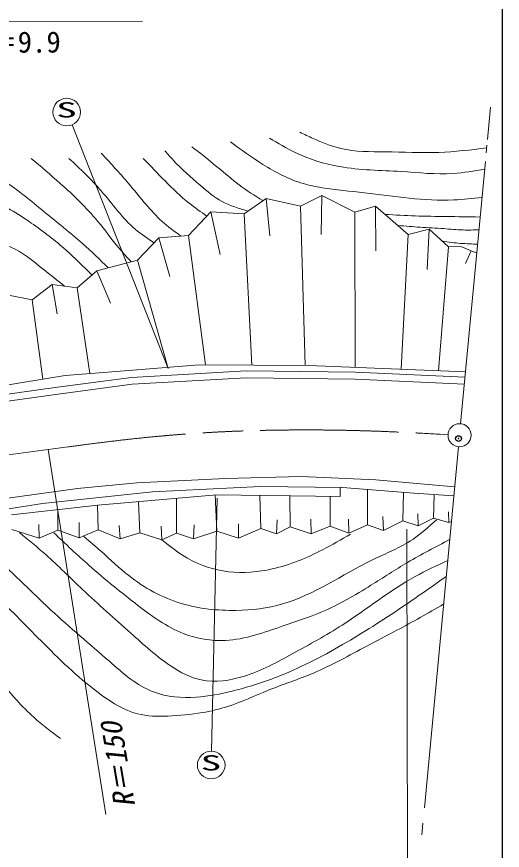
# Model space of a CAD drawing. Units: millimetres, scale not verified. Extents: x 40000 to 680000, y 20000 to 380000.
# Drawn here: x 536846 to 579000, y 260530 to 332818 of the extents above; entities that cross this region are included whole.
import ezdxf
from ezdxf.enums import TextEntityAlignment as Align

# ---------------------------------------------------------------- set-up
doc = ezdxf.new("R2010")
doc.units = ezdxf.units.MM
doc.header["$LTSCALE"] = 1000
doc.header["$PDMODE"] = 32
doc.header["$PDSIZE"] = 500
doc.linetypes.add('CHAIN', pattern=[18.5, 12, -1.5, 3.5, -1.5])
for name, color, linetype, lineweight in [('M-BGD', 7, 'Continuous', 13), ('M-BMK', 2, 'CHAIN', 13), ('M-BMK-SRVR', 3, 'Continuous', 13), ('M-STR-HTXT', 7, 'Continuous', 13), ('M-STR-STRC', 7, 'Continuous', 13), ('M-TTL-BAND', 7, 'Continuous', 25), ('M-TTL-TXT', 7, 'Continuous', 13)]:
    doc.layers.add(name, color=color, linetype=linetype, lineweight=lineweight)
doc.layers.add('M-OTRS', color=6, linetype='Continuous')
doc.styles.add('ＭＳ ゴシック', font='')
doc.styles.get('ＭＳ ゴシック').set_extended_font_data('MS Gothic')

msp = doc.modelspace()

# ---------------------------------------------------------------- linework, layer by layer
at = {"layer": 'M-BGD'}
for p, q in [((558491, 317055), (556604, 315731)), ((561488, 316384), (558491, 317055)), ((558491, 317055), (558808, 313807)), ((563341, 317316), (561488, 316384)), ((563341, 317316), (563271, 313937)), ((566197, 315877), (563341, 317316)), ((553697, 315903), (551775, 313848)), ((556604, 315731), (553697, 315903)), ((553697, 315903), (554509, 312189)), ((561488, 316384), (561887, 302574)), ((567997, 316399), (566197, 315877)), ((570838, 313944), (567997, 316399)), ((567997, 316399), (568019, 312500)), ((556604, 315731), (557263, 302597)), ((566197, 315877), (566233, 302407)), ((551775, 313848), (549172, 313629)), ((551775, 313848), (553243, 302616)), ((570838, 313944), (570222, 302244)), ((572656, 314394), (570838, 313944)), ((572656, 314394), (572485, 310902)), ((574336, 312864), (572656, 314394)), ((549172, 313629), (547340, 311699)), ((549172, 313629), (550130, 310289)), ((574336, 312864), (573456, 302112)), ((575388, 312902), (574336, 312864)), ((576779, 312315), (575388, 312902)), ((576292, 312521), (575815, 311425)), ((547340, 311699), (543793, 310781)), ((547340, 311699), (549987, 302312)), ((543793, 310781), (542102, 309315)), ((543793, 310781), (544988, 307986)), ((539926, 309596), (538181, 308273)), ((542102, 309315), (539926, 309596)), ((539926, 309596), (540366, 307051)), ((542102, 309315), (543201, 301880)), ((538181, 308273), (536273, 308643)), ((538181, 308273), (539110, 301388)), ((552676, 302619), (545476, 302060)), ((562186, 302572), (552676, 302619)), ((575805, 302017), (562186, 302572)), ((541061, 301710), (526053, 299232)), ((540382, 300687), (546811, 301542)), ((545476, 302060), (541061, 301710)), ((546811, 301542), (556753, 302108)), ((546867, 300944), (556766, 301508)), ((556753, 302108), (566251, 301981)), ((556766, 301508), (566233, 301381)), ((566251, 301981), (575760, 301547)), ((540462, 300092), (546867, 300944)), ((566233, 301381), (575704, 300949)), ((533458, 299732), (540382, 300687)), ((533549, 299139), (540462, 300092)), ((554968, 292769), (547277, 292408)), ((561549, 292942), (554968, 292769)), ((568026, 292666), (561549, 292942)), ((547277, 292408), (542124, 291895)), ((548637, 291612), (557997, 292074)), ((557997, 292074), (565119, 291988)), ((574862, 292050), (568026, 292666)), ((542124, 291895), (533669, 290740)), ((539075, 290608), (548637, 291612)), ((554178, 291358), (543901, 290465)), ((554207, 288209), (554075, 291349)), ((564914, 291202), (554178, 291358)), ((564914, 291990), (564914, 291202)), ((565119, 291988), (571327, 291493)), ((567296, 288756), (567285, 291815)), ((570369, 289108), (570412, 291566)), ((571327, 291493), (574789, 291273)), ((573011, 289321), (573091, 291381)), ((531548, 289438), (539075, 290608)), ((547525, 288074), (547433, 290772)), ((550719, 288029), (550713, 291057)), ((558041, 288442), (557960, 291303)), ((560596, 288569), (560562, 291266)), ((564050, 288646), (564050, 291215)), ((543901, 290465), (536411, 289635)), ((540409, 288283), (540434, 290081)), ((543915, 288308), (543871, 290461)), ((574359, 288945), (574319, 289894)), ((559389, 287962), (559451, 289177)), ((562411, 287968), (562377, 289252)), ((565674, 288027), (565645, 289242)), ((568696, 288259), (568622, 289488)), ((571682, 288662), (571667, 289717)), ((573011, 289321), (571682, 288662)), ((574359, 288945), (573011, 289321)), ((538805, 287588), (538781, 288789)), ((542259, 287630), (542272, 288968)), ((545833, 287535), (545746, 288685)), ((549443, 287456), (549391, 288642)), ((552206, 287531), (552248, 288768)), ((556108, 287609), (556098, 288845)), ((558041, 288442), (556108, 287609)), ((559389, 287962), (558041, 288442)), ((560596, 288569), (559389, 287962)), ((562411, 287968), (560596, 288569)), ((564050, 288646), (562411, 287968)), ((565674, 288027), (564050, 288646)), ((567296, 288756), (565674, 288027)), ((568696, 288259), (567296, 288756)), ((570369, 289108), (568696, 288259)), ((571682, 288662), (570369, 289108)), ((574579, 289054), (574359, 288945)), ((538805, 287588), (536437, 288360)), ((540409, 288283), (538805, 287588)), ((542259, 287630), (540409, 288283)), ((543915, 288308), (542259, 287630)), ((545833, 287535), (543915, 288308)), ((547525, 288074), (545833, 287535)), ((549443, 287456), (547525, 288074)), ((550719, 288029), (549443, 287456)), ((552206, 287531), (550719, 288029)), ((554207, 288209), (552206, 287531)), ((556108, 287609), (554207, 288209))]:
    msp.add_line(p, q, dxfattribs=at)
for points, knots in [([(577642, 321440), (576256, 321270), (574871, 321100), (573485, 321047), (571949, 320988), (570411, 321073), (568856, 321096), (567556, 321115), (566243, 321091), (564994, 321382), (564163, 321576), (563360, 321910), (562574, 322261), (562187, 322435), (561805, 322612), (561423, 322790)], [0, 0, 0, 0, 1, 1, 1, 2, 2, 2, 3, 3, 3, 4, 4, 4, 5, 5, 5, 5]), ([(577236, 317150), (576421, 317055), (575607, 316960), (574792, 316922), (572208, 316804), (569620, 317265), (567036, 317554), (565804, 317692), (564573, 317791), (563350, 317988), (562803, 318076), (562258, 318184), (561728, 318338), (560484, 318700), (559318, 319318), (558215, 320011), (557248, 320619), (556329, 321285), (555410, 321951)], [0, 0, 0, 0, 1, 1, 1, 2, 2, 2, 3, 3, 3, 4, 4, 4, 5, 5, 5, 6, 6, 6, 6]), ([(558800, 322283), (559526, 321849), (560252, 321415), (561014, 321049), (562234, 320464), (563547, 320055), (564879, 319819), (566637, 319509), (568427, 319501), (570216, 319389), (571725, 319294), (573232, 319124), (574728, 319222), (575644, 319282), (576556, 319442), (577468, 319602)], [0, 0, 0, 0, 1, 1, 1, 2, 2, 2, 3, 3, 3, 4, 4, 4, 5, 5, 5, 5]), ([(551093, 313791), (550536, 314200), (549980, 314609), (549470, 315068), (548459, 315977), (547631, 317080), (546750, 318128), (545924, 319112), (545052, 320047), (544179, 320983)], [0, 0, 0, 0, 1, 1, 1, 2, 2, 2, 3, 3, 3, 3]), ([(556926, 315958), (556153, 316186), (555381, 316415), (554684, 316790), (553991, 317163), (553372, 317680), (552765, 318201), (551962, 318889), (551177, 319583), (550460, 320348), (550209, 320617), (549965, 320894), (549721, 321172)], [0, 0, 0, 0, 1, 1, 1, 2, 2, 2, 3, 3, 3, 4, 4, 4, 4]), ([(558219, 316864), (557523, 317302), (556828, 317741), (556169, 318228), (555522, 318707), (554910, 319233), (554293, 319752), (553743, 320214), (553189, 320672), (552615, 321103), (552427, 321244), (552237, 321382), (552047, 321521)], [0, 0, 0, 0, 1, 1, 1, 2, 2, 2, 3, 3, 3, 4, 4, 4, 4]), ([(546798, 311558), (546436, 311950), (546074, 312341), (545730, 312748), (545088, 313508), (544510, 314322), (543875, 315087), (542892, 316272), (541774, 317342), (540622, 318366), (539794, 319103), (538949, 319816), (538104, 320529)], [0, 0, 0, 0, 1, 1, 1, 2, 2, 2, 3, 3, 3, 4, 4, 4, 4]), ([(548771, 313206), (548210, 313579), (547649, 313953), (547142, 314385), (546020, 315341), (545162, 316586), (544186, 317710), (543313, 318716), (542346, 319625), (541379, 320534)], [0, 0, 0, 0, 1, 1, 1, 2, 2, 2, 3, 3, 3, 3]), ([(553349, 315531), (552832, 315888), (552315, 316245), (551825, 316636), (551081, 317229), (550399, 317899), (549727, 318577), (549090, 319220), (548463, 319869), (547836, 320519)], [0, 0, 0, 0, 1, 1, 1, 2, 2, 2, 3, 3, 3, 3]), ([(544793, 311040), (544063, 311750), (543333, 312460), (542575, 313136), (541487, 314106), (540341, 315008), (539207, 315930), (538080, 316847), (536965, 317785), (535752, 318576), (535074, 319018), (534365, 319414), (533656, 319810)], [0, 0, 0, 0, 1, 1, 1, 2, 2, 2, 3, 3, 3, 4, 4, 4, 4]), ([(543375, 310419), (542640, 311152), (541905, 311885), (541131, 312573), (540180, 313418), (539170, 314196), (538119, 314925), (536946, 315739), (535722, 316494), (534399, 317010), (533509, 317357), (532575, 317597), (531626, 317741), (530300, 317944), (528946, 317961), (527616, 317821), (526190, 317670), (524790, 317337), (523402, 316957), (521977, 316566), (520564, 316125), (519218, 315532), (517981, 314987), (516801, 314314), (515626, 313637), (514047, 312728), (512480, 311811), (510914, 310885), (510041, 310368), (509168, 309849), (508323, 309287), (507692, 308867), (507077, 308424), (506439, 308015), (505260, 307260), (504005, 306624), (502817, 305884), (501550, 305095), (500359, 304189), (499167, 303282)], [0, 0, 0, 0, 1, 1, 1, 2, 2, 2, 3, 3, 3, 4, 4, 4, 5, 5, 5, 6, 6, 6, 7, 7, 7, 8, 8, 8, 9, 9, 9, 10, 10, 10, 11, 11, 11, 12, 12, 12, 13, 13, 13, 13]), ([(568834, 315676), (569705, 315622), (570576, 315569), (571448, 315539), (572349, 315508), (573251, 315502), (574152, 315491), (575112, 315480), (576073, 315462), (577033, 315444)], [0, 0, 0, 0, 1, 1, 1, 2, 2, 2, 3, 3, 3, 3]), ([(576970, 314336), (576511, 314322), (576053, 314308), (575595, 314321), (575035, 314337), (574477, 314393), (573918, 314436), (573237, 314487), (572554, 314518), (571873, 314562), (571231, 314604), (570590, 314659), (569948, 314713)], [0, 0, 0, 0, 1, 1, 1, 2, 2, 2, 3, 3, 3, 4, 4, 4, 4]), ([(540992, 309459), (540377, 309944), (539761, 310429), (539143, 310927), (538256, 311643), (537365, 312386), (536337, 312832), (535628, 313139), (534854, 313305), (534085, 313464), (533355, 313614), (532630, 313758), (531898, 313862), (530456, 314067), (528986, 314120), (527524, 314065), (526098, 314011), (524680, 313854), (523280, 313588), (522383, 313419), (521495, 313205), (520627, 312924), (519585, 312588), (518574, 312156), (517594, 311665), (516125, 310930), (514726, 310064), (513333, 309193), (512189, 308478), (511048, 307760), (509920, 307020), (508797, 306284), (507686, 305527), (506613, 304720), (505683, 304021), (504781, 303285), (503879, 302549)], [0, 0, 0, 0, 1, 1, 1, 2, 2, 2, 3, 3, 3, 4, 4, 4, 5, 5, 5, 6, 6, 6, 7, 7, 7, 8, 8, 8, 9, 9, 9, 10, 10, 10, 11, 11, 11, 12, 12, 12, 12]), ([(576853, 313098), (576618, 313103), (576383, 313108), (576148, 313117), (575631, 313137), (575115, 313178), (574602, 313245), (574328, 313280), (574056, 313324), (573783, 313367)], [0, 0, 0, 0, 1, 1, 1, 2, 2, 2, 3, 3, 3, 3]), ([(573281, 289192), (572620, 288588), (571958, 287983), (571225, 287491), (570135, 286760), (568887, 286278), (567685, 285696), (565063, 284427), (562658, 282682), (559907, 281892), (558615, 281521), (557247, 281360), (555879, 281338), (554277, 281311), (552676, 281475), (551152, 281933), (549496, 282431), (547932, 283277), (546572, 284347), (545743, 284998), (544990, 285733), (544204, 286432), (543707, 286874), (543197, 287303), (542687, 287731)], [0, 0, 0, 0, 1, 1, 1, 2, 2, 2, 3, 3, 3, 4, 4, 4, 5, 5, 5, 6, 6, 6, 7, 7, 7, 8, 8, 8, 8]), ([(537104, 288076), (537869, 287451), (538633, 286825), (539371, 286169), (540465, 285196), (541498, 284156), (542564, 283149), (543930, 281858), (545349, 280622), (546746, 279367), (547873, 278354), (548986, 277329), (550267, 276485), (551067, 275958), (551932, 275502), (552851, 275308), (554074, 275049), (555393, 275254), (556614, 275639), (558107, 276108), (559454, 276845), (560804, 277584), (562254, 278376), (563708, 279171), (565100, 280066), (567233, 281439), (569221, 283052), (571435, 284274), (572350, 284780), (573304, 285218), (574258, 285657)], [0, 0, 0, 0, 1, 1, 1, 2, 2, 2, 3, 3, 3, 4, 4, 4, 5, 5, 5, 6, 6, 6, 7, 7, 7, 8, 8, 8, 9, 9, 9, 10, 10, 10, 10]), ([(540081, 288059), (541092, 287098), (542104, 286138), (543147, 285218), (544505, 284018), (545916, 282887), (547365, 281773), (548600, 280825), (549864, 279890), (551309, 279328), (552466, 278879), (553739, 278669), (554976, 278730), (556691, 278816), (558335, 279424), (559972, 279983), (561108, 280372), (562240, 280736), (563332, 281203), (564814, 281836), (566222, 282657), (567599, 283514), (568660, 284175), (569702, 284858), (570775, 285491), (571969, 286195), (573199, 286837), (574430, 287480)], [0, 0, 0, 0, 1, 1, 1, 2, 2, 2, 3, 3, 3, 4, 4, 4, 5, 5, 5, 6, 6, 6, 7, 7, 7, 8, 8, 8, 9, 9, 9, 9]), ([(549454, 287449), (550171, 286880), (550888, 286311), (551680, 285859), (552765, 285239), (553992, 284837), (555240, 284690), (556505, 284540), (557791, 284653), (559031, 284933), (560555, 285278), (562011, 285875), (563395, 286591), (564222, 287018), (565023, 287487), (565824, 287956)], [0, 0, 0, 0, 1, 1, 1, 2, 2, 2, 3, 3, 3, 4, 4, 4, 5, 5, 5, 5]), ([(574128, 284281), (572957, 283455), (571786, 282630), (570601, 281825), (568931, 280689), (567233, 279595), (565489, 278572), (563636, 277485), (561732, 276480), (559739, 275681), (558380, 275136), (556980, 274687), (555561, 274339), (554539, 274088), (553506, 273889), (552442, 273817), (551179, 273732), (549871, 273825), (548715, 274263), (547281, 274807), (546082, 275882), (544892, 276921), (543168, 278424), (541462, 279851), (539823, 281363), (538686, 282410), (537582, 283498), (536453, 284597), (535462, 285561), (534453, 286533), (533236, 287135), (532808, 287346), (532355, 287512), (531902, 287677)], [0, 0, 0, 0, 1, 1, 1, 2, 2, 2, 3, 3, 3, 4, 4, 4, 5, 5, 5, 6, 6, 6, 7, 7, 7, 8, 8, 8, 9, 9, 9, 10, 10, 10, 11, 11, 11, 11]), ([(573899, 281862), (572555, 281099), (571212, 280337), (569849, 279611), (568982, 279149), (568106, 278702), (567236, 278241), (565705, 277429), (564192, 276575), (562600, 275901), (561311, 275356), (559971, 274928), (558669, 274405), (557502, 273936), (556365, 273390), (555169, 273006), (554449, 272775), (553708, 272602), (552963, 272473), (551975, 272302), (550979, 272208), (549967, 272172), (549080, 272139), (548179, 272151), (547334, 272365), (546209, 272650), (545182, 273294), (544219, 273994), (542389, 275324), (540792, 276858), (539223, 278431), (537815, 279841), (536429, 281282), (534985, 282670), (533979, 283637), (532944, 284578), (531768, 285335), (530929, 285876), (530018, 286323), (529056, 286578), (528442, 286741), (527807, 286825), (527170, 286843), (526263, 286869), (525351, 286760), (524478, 286523), (523692, 286310), (522937, 285994), (522191, 285666), (521118, 285193), (520062, 284695), (519008, 284178), (517803, 283586), (516602, 282968), (515332, 282554), (514510, 282286), (513660, 282104), (512821, 281875), (511395, 281486), (510001, 280961), (508560, 280699), (507036, 280423), (505460, 280441), (503893, 280465), (501923, 280494), (499968, 280533), (498015, 280407), (497530, 280375), (497045, 280334), (496560, 280292)], [0, 0, 0, 0, 1, 1, 1, 2, 2, 2, 3, 3, 3, 4, 4, 4, 5, 5, 5, 6, 6, 6, 7, 7, 7, 8, 8, 8, 9, 9, 9, 10, 10, 10, 11, 11, 11, 12, 12, 12, 13, 13, 13, 14, 14, 14, 15, 15, 15, 16, 16, 16, 17, 17, 17, 18, 18, 18, 19, 19, 19, 20, 20, 20, 21, 21, 21, 22, 22, 22, 23, 23, 23, 23]), ([(454870, 260584), (456520, 261538), (458170, 262491), (459843, 263406), (461330, 264219), (462836, 265002), (464390, 265676), (466309, 266510), (468301, 267177), (470219, 268011), (472142, 268846), (473991, 269848), (475833, 270864), (477332, 271690), (478826, 272525), (480380, 273226), (482534, 274197), (484803, 274910), (487064, 275624), (488698, 276139), (490328, 276655), (491979, 277101), (493348, 277470), (494732, 277792), (496132, 278026), (497646, 278279), (499179, 278430), (500713, 278464), (501935, 278491), (503159, 278444), (504379, 278319), (505898, 278164), (507412, 277887), (508931, 277932), (510471, 277978), (512018, 278354), (513450, 278950), (514852, 279534), (516145, 280329), (517508, 280975), (518589, 281488), (519714, 281908), (520865, 282266), (522131, 282659), (523429, 282977), (524743, 283038), (525476, 283072), (526215, 283026), (526943, 282890), (527917, 282707), (528874, 282362), (529695, 281827), (530674, 281188), (531460, 280280), (532205, 279358), (533343, 277951), (534387, 276513), (535513, 275119), (536383, 274044), (537302, 272994), (538330, 272071), (539068, 271408), (539862, 270810), (540656, 270213)], [0, 0, 0, 0, 1, 1, 1, 2, 2, 2, 3, 3, 3, 4, 4, 4, 5, 5, 5, 6, 6, 6, 7, 7, 7, 8, 8, 8, 9, 9, 9, 10, 10, 10, 11, 11, 11, 12, 12, 12, 13, 13, 13, 14, 14, 14, 15, 15, 15, 16, 16, 16, 17, 17, 17, 18, 18, 18, 19, 19, 19, 20, 20, 20, 21, 21, 21, 21])]:
    msp.add_open_spline(points, degree=3, knots=knots, dxfattribs=at)
at = {"layer": 'M-BMK'}
msp.add_line((476914, 286888), (539580, 295280), dxfattribs=at)
msp.add_open_spline([(539580, 295280), (541879, 295591), (544178, 295903), (546483, 296160), (548676, 296405), (550876, 296601), (553078, 296735), (555757, 296898), (558442, 296970), (561126, 296982), (563699, 296994), (566273, 296950), (568843, 296846), (570659, 296773), (572472, 296670), (574286, 296567)], degree=3, knots=[0, 0, 0, 0, 1, 1, 1, 2, 2, 2, 3, 3, 3, 4, 4, 4, 5, 5, 5, 5], dxfattribs=at)
at = {"layer": 'M-BMK-SRVR'}
for p, q in [((577976, 324974), (577712, 322180)), ((577665, 321687), (577602, 321020)), ((577530, 320263), (575380, 297522)), ((575191, 295521), (572231, 264222)), ((572105, 262888), (572008, 261870))]:
    msp.add_line(p, q, dxfattribs=at)
msp.add_circle((575286, 296526), 1000, dxfattribs=at)
at = {"layer": 'M-OTRS'}
msp.add_point((575198, 296234), dxfattribs=at)
at = {"layer": 'M-STR-HTXT'}
msp.add_line((539581, 295280), (544572, 263645), dxfattribs=at)
at = {"layer": 'M-STR-STRC'}
for p, q in [((549984, 302319), (541678, 323445)), ((554254, 291076), (553755, 269122))]:
    msp.add_line(p, q, dxfattribs=at)
for centre in [(541195, 324543), (553730, 267922)]:
    msp.add_circle(centre, 1200, dxfattribs=at)
at = {"layer": 'M-TTL-BAND'}
msp.add_line((579000, 20000), (579000, 370000), dxfattribs=at)
at = {"layer": 'M-TTL-TXT'}
for p, q in [((528707, 332382), (547772, 332424)), ((570703, 288383), (570790, 248842))]:
    msp.add_line(p, q, dxfattribs=at)

# ---------------------------------------------------------------- texts
at = {"layer": 'M-STR-HTXT', "style": 'ＭＳ ゴシック', "oblique": 15}
msp.add_text('R＝150', height=1833, rotation=99.589, dxfattribs=at).set_placement((547690, 264471), align=Align.BOTTOM_LEFT)
at = {"layer": 'M-STR-STRC', "style": 'ＭＳ ゴシック', "width": 2}
for p in [(540279, 323679), (552813, 267057)]:
    msp.add_text('S', height=1320, rotation=0.126, dxfattribs=at).set_placement(p, align=Align.BOTTOM_LEFT)
at = {"layer": 'M-TTL-TXT', "style": 'ＭＳ ゴシック'}
msp.add_text('L＝9.9', height=1833, rotation=0.126, dxfattribs=at).set_placement((533191, 329142), align=Align.BOTTOM_LEFT)

doc.saveas('drawing.dxf')
